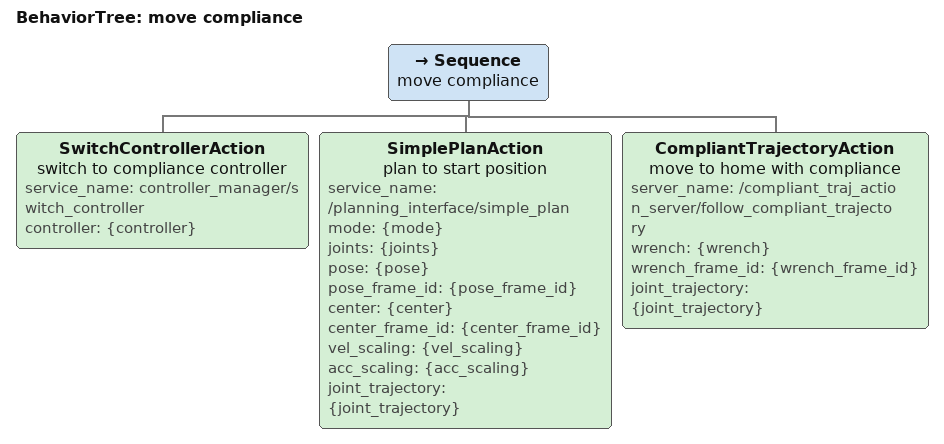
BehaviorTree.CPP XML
<root>
    <BehaviorTree ID="move compliance">
        <Sequence name="move compliance">

            <!-- switch to position controller -->
            <SwitchControllerAction
                name="switch to compliance controller"
                service_name="controller_manager/switch_controller"
                controller="{controller}"
            />

            <!-- plan to start position-->
            <SimplePlanAction
                name="plan to start position"
                service_name="/planning_interface/simple_plan"
                mode="{mode}"
                joints="{joints}"
                pose="{pose}"
                pose_frame_id="{pose_frame_id}"
                center="{center}"
                center_frame_id="{center_frame_id}"
                vel_scaling="{vel_scaling}"
                acc_scaling="{acc_scaling}"
                joint_trajectory="{joint_trajectory}"
            />

            <CompliantTrajectoryAction
                name="move to home with compliance"
                server_name="/compliant_traj_action_server/follow_compliant_trajectory"
                wrench="{wrench}"
                wrench_frame_id="{wrench_frame_id}"
                joint_trajectory="{joint_trajectory}"
            />

        </Sequence>
    </BehaviorTree>
</root>
